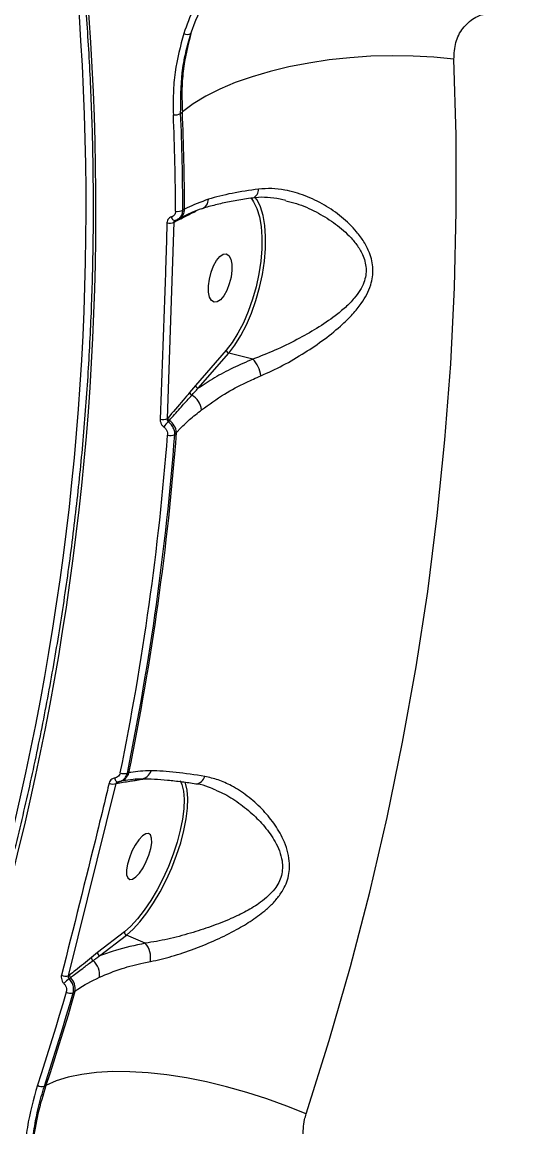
# Model space of a CAD drawing. Header units: millimetres. Extents: x -6028 to 5958, y -6064 to 4137.
# Drawn here: x 1254.6 to 1345.4, y -988.5 to -788.9 of the extents above; entities that cross this region are included whole.
import ezdxf

# ---------------------------------------------------------------- set-up
doc = ezdxf.new("R2010")
doc.units = ezdxf.units.MM
for name, color, linetype in [('DIKOM_ОБЪЕКТ', 7, 'Continuous'), ('DIKOM_РАЗМЕР_ЗОНА', 7, 'Continuous'), ('DIKOM_РАЗМЕР_ОБЪЕКТА', 7, 'Continuous')]:
    doc.layers.add(name, color=color, linetype=linetype)
doc.styles.add('style1', font='arial.ttf', dxfattribs={"width": 0.8})
doc.dimstyles.new('1-50', dxfattribs={"dimtxt": 300, "dimasz": 200, "dimexe": 100, "dimexo": 0, "dimgap": 100, "dimtad": 1, "dimtxsty": 'style1', "dimcen": 200, "dimclrd": 7, "dimclre": 7, "dimclrt": 7, "dimadec": 1, "dimazin": 2, "dimtfac": 1, "dimtmove": 0, "dimatfit": 2, "dimfxl": 0, "dimlwd": 25, "dimlwe": 18, "dimarcsym": 0})

# ---------------------------------------------------------------- blocks, each defined once
blk = doc.blocks.new('*D9')
at = {"layer": 'Defpoints', "color": 0, "transparency": 16777216}
for p in [(-6027.56, 1459.58), (4556.58, 1382.7), (4556.58, -5964.37)]:
    blk.add_point(p, dxfattribs=at)
at = {"layer": 'DIKOM_РАЗМЕР_ЗОНА', "color": 7, "lineweight": 18, "transparency": 16777216}
for p, q in [((-6027.56, 1459.58), (-6027.56, -6064.37)), ((4556.58, 1382.7), (4556.58, -6064.37))]:
    blk.add_line(p, q, dxfattribs=at)
at = {"layer": 'DIKOM_РАЗМЕР_ЗОНА', "color": 7, "lineweight": 25, "transparency": 16777216}
blk.add_line((-5827.56, -5964.37), (4356.58, -5964.37), dxfattribs=at)
at = {"layer": 'DIKOM_РАЗМЕР_ЗОНА', "color": 7, "transparency": 16777216}
for points in [[(-5827.56, -5931.03), (-5827.56, -5997.7), (-6027.56, -5964.37)], [(4356.58, -5931.03), (4356.58, -5997.7), (4556.58, -5964.37)]]:
    blk.add_solid(points, dxfattribs=at)
at = {"layer": 'DIKOM_РАЗМЕР_ЗОНА', "color": 7, "transparency": 16777216, "insert": (157.08, -5711.2), "char_height": 300, "attachment_point": 5, "style": 'style1'}
blk.add_mtext('10600', dxfattribs=at)
blk = doc.blocks.new('*D11')
at = {"layer": 'Defpoints', "color": 0, "transparency": 16777216}
for p in [(259.43, 2965.58), (1920.55, -3002.33), (4022.59, -3002.33)]:
    blk.add_point(p, dxfattribs=at)
at = {"layer": 'DIKOM_РАЗМЕР_ОБЪЕКТА', "color": 7, "lineweight": 18, "transparency": 16777216}
for p, q in [((259.43, 2965.58), (4122.59, 2965.58)), ((1920.55, -3002.33), (4122.59, -3002.33))]:
    blk.add_line(p, q, dxfattribs=at)
at = {"layer": 'DIKOM_РАЗМЕР_ОБЪЕКТА', "color": 7, "lineweight": 25, "transparency": 16777216}
blk.add_line((4022.59, 2765.58), (4022.59, -2802.33), dxfattribs=at)
at = {"layer": 'DIKOM_РАЗМЕР_ОБЪЕКТА', "color": 7, "transparency": 16777216}
for points in [[(3989.25, 2765.58), (4055.92, 2765.58), (4022.59, 2965.58)], [(3989.25, -2802.33), (4055.92, -2802.33), (4022.59, -3002.33)]]:
    blk.add_solid(points, dxfattribs=at)
at = {"layer": 'DIKOM_РАЗМЕР_ОБЪЕКТА', "color": 7, "transparency": 16777216, "insert": (3769.41, -24.42), "char_height": 300, "attachment_point": 5, "rotation": 90, "style": 'style1'}
blk.add_mtext('6000', dxfattribs=at)
blk = doc.blocks.new('*D12')
at = {"layer": 'Defpoints', "color": 0, "transparency": 16777216}
for p in [(3056.58, 1987.9), (-4027.97, 676.5), (3056.58, -3714.77)]:
    blk.add_point(p, dxfattribs=at)
at = {"layer": 'DIKOM_РАЗМЕР_ОБЪЕКТА', "color": 7, "lineweight": 18, "transparency": 16777216}
for p, q in [((3056.58, 1987.9), (3056.58, -3814.77)), ((-4027.97, 676.5), (-4027.97, -3814.77))]:
    blk.add_line(p, q, dxfattribs=at)
at = {"layer": 'DIKOM_РАЗМЕР_ОБЪЕКТА', "color": 7, "lineweight": 25, "transparency": 16777216}
blk.add_line((-3827.97, -3714.77), (2856.58, -3714.77), dxfattribs=at)
at = {"layer": 'DIKOM_РАЗМЕР_ОБЪЕКТА', "color": 7, "transparency": 16777216}
for points in [[(-3827.97, -3681.44), (-3827.97, -3748.11), (-4027.97, -3714.77)], [(2856.58, -3681.44), (2856.58, -3748.11), (3056.58, -3714.77)]]:
    blk.add_solid(points, dxfattribs=at)
at = {"layer": 'DIKOM_РАЗМЕР_ОБЪЕКТА', "color": 7, "transparency": 16777216, "insert": (20, -3461.6), "char_height": 300, "attachment_point": 5, "style": 'style1'}
blk.add_mtext('7100', dxfattribs=at)

msp = doc.modelspace()

# ---------------------------------------------------------------- linework, layer by layer
at = {"layer": 'DIKOM_ОБЪЕКТ', "color": 7, "linetype": 'Continuous', "lineweight": 15}
for p, q in [((1283.252, -805.453), (1283.561, -805.168)), ((1295.905, -820.704), (1296.227, -821.109)), ((1283.967, -822.74), (1283.655, -822.904)), ((1280.867, -860.559), (1282.087, -825.069)), ((1282.087, -825.069), (1282.257, -824.979)), ((1282.926, -824.469), (1282.679, -824.598)), ((1291.469, -848.222), (1285.931, -854.584)), ((1286.405, -855.102), (1291.943, -848.74)), ((1296.298, -849.834), (1291.943, -848.74)), ((1285.931, -854.584), (1284.867, -855.845)), ((1280.926, -860.491), (1280.867, -860.559)), ((1282.202, -863.45), (1282.523, -863.089)), ((1273.912, -924.541), (1273.635, -924.594)), ((1275.046, -925.933), (1275.953, -925.792)), ((1275.953, -925.792), (1276.444, -925.696)), ((1263.012, -961.203), (1271.629, -926.488)), ((1271.629, -926.488), (1271.68, -926.478)), ((1271.887, -926.199), (1272.047, -926.174)), ((1272.215, -926.143), (1272.047, -926.175)), ((1272.485, -926.095), (1272.239, -926.141)), ((1273.112, -953.265), (1268.256, -957.023)), ((1268.604, -957.634), (1273.46, -953.876)), ((1276.867, -955.346), (1273.46, -953.876)), ((1268.256, -957.023), (1267.136, -957.921)), ((1263.188, -961.066), (1263.012, -961.203)), ((1263.844, -964.291), (1264.167, -964.044)), ((1258.918, -981.041), (1258.63, -981.17))]:
    msp.add_line(p, q, dxfattribs=at)
at = {"layer": 'DIKOM_ОБЪЕКТ', "color": 7, "linetype": 'Continuous', "lineweight": 15, "flags": 128}
for points in [[(1332.617, -795.65), (1328.976, -795.292), (1325.242, -795.086), (1321.449, -795.032), (1317.633, -795.132), (1313.828, -795.385), (1310.068, -795.789), (1306.388, -796.339), (1302.821, -797.031), (1299.4, -797.858), (1296.157, -798.813), (1293.12, -799.888), (1290.318, -801.072), (1287.776, -802.355), (1285.516, -803.724), (1283.561, -805.168)], [(1305.922, -986.171), (1310.094, -972.892), (1313.923, -959.533), (1317.409, -946.1), (1320.548, -932.602), (1323.339, -919.045), (1325.781, -905.438), (1327.873, -891.787), (1329.612, -878.101), (1330.998, -864.386), (1332.031, -850.65), (1332.71, -836.901), (1333.034, -823.146), (1333.003, -809.394), (1332.617, -795.65)], [(1296.227, -821.109), (1296.415, -821.392), (1297.019, -822.619), (1297.478, -824.12), (1297.782, -825.865), (1297.925, -827.813), (1297.902, -829.923), (1297.714, -832.148), (1297.367, -834.439), (1296.866, -836.747), (1296.224, -839.021), (1295.454, -841.211), (1294.574, -843.27), (1293.601, -845.151), (1292.559, -846.814), (1291.469, -848.222)], [(1291.943, -848.74), (1293.067, -847.288), (1294.143, -845.573), (1295.145, -843.633), (1296.054, -841.51), (1296.848, -839.252), (1297.51, -836.907), (1298.026, -834.527), (1298.384, -832.163), (1298.577, -829.869), (1298.601, -827.693), (1298.454, -825.684), (1298.141, -823.885), (1297.667, -822.337), (1297.044, -821.072), (1296.677, -820.55)], [(1281.553, -824.178), (1281.627, -824.333), (1281.712, -824.47), (1281.807, -824.586), (1281.907, -824.677), (1282.01, -824.74), (1282.112, -824.772), (1282.211, -824.774), (1282.302, -824.744)], [(1288.284, -836.59), (1288.437, -835.362), (1288.748, -834.119), (1289.193, -832.964), (1289.735, -831.988), (1290.33, -831.272), (1290.93, -830.873), (1291.486, -830.823), (1291.954, -831.128), (1292.295, -831.761), (1292.482, -832.672), (1292.5, -833.787), (1292.347, -835.015), (1292.035, -836.257), (1291.59, -837.413), (1291.049, -838.389), (1290.454, -839.105), (1289.853, -839.504), (1289.297, -839.553), (1288.829, -839.249), (1288.488, -838.616), (1288.301, -837.705), (1288.284, -836.59)], [(1271.335, -925.506), (1271.378, -925.661), (1271.433, -925.804), (1271.497, -925.929), (1271.568, -926.034), (1271.645, -926.116), (1271.725, -926.171), (1271.807, -926.199), (1271.887, -926.199)], [(1283.158, -925.968), (1283.48, -926.67), (1283.774, -927.877), (1283.892, -929.342), (1283.832, -931.033), (1283.595, -932.913), (1283.187, -934.94), (1282.615, -937.071), (1281.894, -939.258), (1281.038, -941.454), (1280.066, -943.611), (1279, -945.681), (1277.862, -947.619), (1276.679, -949.382), (1275.475, -950.933), (1274.278, -952.237), (1273.112, -953.265)], [(1273.46, -953.876), (1274.662, -952.816), (1275.897, -951.471), (1277.138, -949.872), (1278.359, -948.053), (1279.532, -946.054), (1280.631, -943.92), (1281.633, -941.696), (1282.516, -939.431), (1283.26, -937.176), (1283.849, -934.978), (1284.271, -932.888), (1284.515, -930.949), (1284.577, -929.206), (1284.455, -927.695), (1284.152, -926.45), (1284.05, -926.187)], [(1273.646, -941.058), (1273.479, -942.11), (1273.497, -942.964), (1273.698, -943.549), (1274.065, -943.819), (1274.569, -943.752), (1275.169, -943.353), (1275.816, -942.654), (1276.459, -941.713), (1277.044, -940.605), (1277.524, -939.42), (1277.862, -938.255), (1278.028, -937.202), (1278.01, -936.349), (1277.809, -935.764), (1277.442, -935.494), (1276.938, -935.561), (1276.338, -935.96), (1275.691, -936.658), (1275.049, -937.6), (1274.463, -938.708), (1273.983, -939.892), (1273.646, -941.058)], [(1262.572, -964.161), (1261.954, -966.274), (1261.327, -968.385), (1260.691, -970.493), (1260.045, -972.6), (1259.39, -974.704), (1258.726, -976.806), (1258.052, -978.905), (1257.369, -981.002)], [(1258.63, -981.17), (1259.315, -979.068), (1259.99, -976.964), (1260.655, -974.857), (1261.312, -972.748), (1261.959, -970.637), (1262.597, -968.524), (1263.225, -966.408), (1263.844, -964.291)], [(1264.167, -964.044), (1263.544, -966.177), (1262.911, -968.307), (1262.269, -970.435), (1261.618, -972.561), (1260.957, -974.684), (1260.287, -976.805), (1259.607, -978.924), (1258.918, -981.041)], [(1305.922, -986.171), (1302.429, -984.751), (1298.848, -983.451), (1295.212, -982.284), (1291.553, -981.259), (1287.905, -980.387), (1284.301, -979.676), (1280.775, -979.131), (1277.357, -978.758), (1274.08, -978.56), (1270.974, -978.539), (1268.066, -978.695), (1265.383, -979.028), (1262.949, -979.533), (1260.788, -980.205), (1258.918, -981.041)]]:
    msp.add_lwpolyline(points, dxfattribs=at)
at = {"layer": 'DIKOM_ОБЪЕКТ', "color": 7, "linetype": 'Continuous', "lineweight": 15}
for centre, radius, start, end in [((781.149, -822.365), 485.031, 335.22688, 8.82043), ((781.63, -822.784), 486.324, 335.22082, 8.82647), ((1284.488, -789.885), 1.293, 238.3853, 297.77655), ((1282.305, -803.872), 1.843, 258.46439, 300.92831), ((791.792, -825.728), 490.554, 0.30816, 2.34251), ((792.13, -825.543), 491.533, 0.3076, 2.34243), ((792.083, -825.301), 491.89, 0.29831, 2.34579), ((1295.707, -819.203), 1.629, 291.11044, 2.89555), ((1286.444, -820.956), 1.822, 290.34823, 0.62025), ((1282.759, -821.315), 1.824, 256.66694, 299.41658), ((1281.94, -822.698), 2.027, 299.09984, 358.79691), ((1281.235, -823.518), 1.769, 254.64207, 298.77017), ((1282.695, -825.014), 0.44, 144.23144, 175.46788), ((1292.1, -848.12), 0.639, 189.15187, 255.83988), ((1292.374, -853.561), 5.411, 7.67181, 43.53079), ((1285.5, -855.725), 0.645, 190.69833, 249.55962), ((1286.562, -854.482), 0.639, 189.1558, 255.83596), ((1283.343, -859.529), 3.737, 8.47014, 58.86496), ((1280.041, -858.902), 1.852, 254.54578, 296.48122), ((1285.004, -865.175), 5.69, 134.65654, 147.21615), ((1281.527, -860.404), 0.607, 188.22533, 236.59798), ((1279.524, -863.425), 3.017, 6.39695, 56.4253), ((786.115, -825.321), 496.248, 348.46511, 355.58236), ((786.342, -825.142), 497.338, 348.4649, 355.58243), ((786.355, -824.895), 497.635, 348.44908, 355.59821), ((1281.425, -861.843), 1.784, 252.501, 295.81603), ((1271.751, -923.951), 2.24, 281.93936, 344.73626), ((1273.038, -922.969), 1.731, 246.22037, 290.16521), ((1275.505, -926.091), 0.485, 131.87993, 161.03054), ((1275.874, -923.58), 2.115, 273.95718, 343.73722), ((1285.837, -924.761), 1.815, 274.57728, 345.77277), ((1271.072, -924.907), 1.676, 244.01153, 289.39506), ((1272.107, -926.611), 0.448, 101.89116, 162.74294), ((1273.689, -953.341), 0.582, 172.51401, 246.79766), ((1273.806, -957.973), 4.035, 350.4126, 40.63328), ((1267.716, -957.985), 0.584, 173.72494, 239.65332), ((1268.833, -957.099), 0.582, 172.52768, 246.79336), ((1265.344, -961.007), 3.264, 351.37581, 50.47864), ((1262.499, -959.522), 1.757, 243.96862, 286.9677), ((1267.509, -967.521), 7.264, 127.31207, 137.47292), ((1263.743, -961.147), 0.561, 171.74482, 226.09047), ((1261.417, -963.562), 2.792, 350.05118, 46.06619), ((1263.368, -962.658), 1.701, 242.10629, 286.27828), ((1258.206, -979.534), 1.69, 240.34141, 284.55611)]:
    msp.add_arc(centre, radius, start, end, dxfattribs=at)
for points, knots in [([(1222.699, -1026.003), (1223.605, -1023.999), (1226.234, -1018.185), (1230.362, -1008.48), (1234.984, -996.862), (1239.305, -985.151), (1243.327, -973.357), (1247.045, -961.485), (1250.459, -949.542), (1253.567, -937.534), (1256.367, -925.467), (1258.857, -913.349), (1261.036, -901.186), (1262.903, -888.984), (1264.456, -876.751), (1265.696, -864.492), (1266.621, -852.215), (1267.231, -839.925), (1267.525, -827.631), (1267.504, -815.338), (1267.166, -803.054), (1266.514, -790.784), (1265.547, -778.536), (1264.261, -766.317), (1262.933, -756.101), (1261.991, -749.967), (1261.671, -747.883)], [0, 0, 0, 0, 0.022819, 0.066218, 0.1096179, 0.1530179, 0.1964185, 0.2398191, 0.28322, 0.3266214, 0.3700229, 0.4134243, 0.4568262, 0.5002285, 0.5436306, 0.5870331, 0.630436, 0.6738386, 0.7172417, 0.7606447, 0.804048, 0.8474509, 0.8908542, 0.9342577, 0.9776606, 1, 1, 1, 1]), ([(1321.941, -765.911), (1320.026, -765.946), (1316.343, -766.014), (1311.129, -766.865), (1306.298, -768.187), (1301.771, -770.042), (1297.613, -772.419), (1293.861, -775.282), (1290.555, -778.596), (1287.764, -782.35), (1285.444, -786.461), (1284.354, -789.48), (1283.81, -790.986)], [0, 0, 0, 0, 0.1070808, 0.2059731, 0.3051819, 0.4040767, 0.5033373, 0.6029174, 0.7021788, 0.8013468, 0.9008326, 1, 1, 1, 1]), ([(1285.091, -791.029), (1285.908, -788.856), (1287.146, -785.563), (1289.597, -781.662), (1292.388, -778.034), (1295.735, -774.871), (1299.552, -772.233), (1303.661, -769.967), (1308.175, -768.257), (1312.991, -767.147), (1317.32, -766.503), (1320.512, -766.446), (1322.385, -766.412)], [0, 0, 0, 0, 0.1468739, 0.2225116, 0.2981475, 0.4449881, 0.5206268, 0.5962623, 0.742421, 0.8177204, 0.8930186, 1, 1, 1, 1]), ([(1332.617, -795.65), (1332.667, -794.622), (1332.765, -792.588), (1334.087, -789.992), (1336.153, -788.11), (1338.317, -787.323), (1339.667, -787.27), (1340.041, -787.255)], [0, 0, 0, 0, 0.2385188, 0.4713316, 0.6968029, 0.9159884, 1, 1, 1, 1]), ([(1283.81, -790.986), (1283.206, -793.291), (1282.292, -796.783), (1281.874, -801.782), (1281.915, -804.379), (1281.936, -805.678)], [0, 0, 0, 0, 0.4927606, 0.7463829, 1, 1, 1, 1]), ([(1283.252, -805.453), (1283.264, -802.983), (1283.283, -799.243), (1284.103, -794.481), (1284.761, -792.18), (1285.091, -791.029)], [0, 0, 0, 0, 0.4928131, 0.7464027, 1, 1, 1, 1]), ([(1285.091, -791.029), (1284.546, -793.249), (1283.722, -796.612), (1283.417, -801.423), (1283.513, -803.92), (1283.561, -805.168)], [0, 0, 0, 0, 0.4927826, 0.7463881, 1, 1, 1, 1]), ([(1297.334, -819.12), (1295.684, -819.352), (1292.347, -819.821), (1289.637, -820.561), (1288.266, -820.936)], [0, 0, 0, 0, 0.4942412, 1, 1, 1, 1]), ([(1297.737, -852.838), (1299.062, -852.237), (1301.713, -851.032), (1305.602, -848.741), (1309.252, -846.265), (1312.137, -843.913), (1314.347, -841.733), (1315.819, -839.936), (1316.916, -838.162), (1317.796, -836.096), (1318.161, -833.502), (1317.546, -830.829), (1316.41, -828.618), (1314.761, -826.385), (1312.381, -824.083), (1309.205, -821.898), (1305.748, -820.219), (1302.516, -819.298), (1299.691, -818.95), (1298.119, -819.064), (1297.334, -819.12)], [0, 0, 0, 0, 0.0754482, 0.1510298, 0.2213863, 0.2917239, 0.3346577, 0.377544, 0.410426, 0.4432566, 0.4962476, 0.5490804, 0.5889882, 0.6289742, 0.6969455, 0.7650094, 0.8363498, 0.9076298, 0.95383, 1, 1, 1, 1]), ([(1288.266, -820.936), (1286.896, -821.454), (1285.342, -822.042), (1284.112, -822.667), (1283.967, -822.74)], [0, 0, 0, 0, 0.8821576, 1, 1, 1, 1]), ([(1296.295, -820.725), (1296.163, -820.742), (1295.04, -820.883), (1293.042, -821.21), (1290.422, -821.743), (1288.444, -822.237), (1287.42, -822.567), (1287.104, -822.669)], [0, 0, 0, 0, 0.0370714, 0.3172113, 0.5969888, 0.8759428, 1, 1, 1, 1]), ([(1302.25, -821.234), (1302.89, -821.382), (1304.76, -821.813), (1307.677, -823.15), (1310.919, -825.075), (1313.361, -827.126), (1315.081, -829.116), (1316.261, -831.056), (1316.929, -833.422), (1316.555, -835.705), (1315.659, -837.469), (1314.532, -838.986), (1313.033, -840.505), (1310.774, -842.346), (1307.851, -844.318), (1304.17, -846.386), (1300.272, -848.305), (1297.622, -849.324), (1296.298, -849.834)], [0, 0, 0, 0, 0.0437823, 0.1278332, 0.2067376, 0.2855106, 0.330104, 0.374568, 0.4312808, 0.4877012, 0.5236718, 0.5597314, 0.6085526, 0.6574471, 0.7397239, 0.8220367, 0.9110901, 1, 1, 1, 1]), ([(1302.259, -821.195), (1301.908, -821.096), (1300.793, -820.784), (1298.953, -820.61), (1297.311, -820.563), (1296.468, -820.722), (1296.314, -820.751)], [0, 0, 0, 0, 0.1754544, 0.5556979, 0.9188578, 1, 1, 1, 1]), ([(1281.553, -824.178), (1281.514, -824.189), (1281.339, -824.241), (1281.07, -824.419), (1280.824, -824.772), (1280.786, -825.074), (1280.767, -825.224)], [0, 0, 0, 0, 0.085548, 0.3893352, 0.6948526, 1, 1, 1, 1]), ([(1282.339, -823.09), (1282.325, -823.242), (1282.296, -823.546), (1282.062, -823.909), (1281.79, -824.105), (1281.603, -824.162), (1281.553, -824.178)], [0, 0, 0, 0, 0.29690039, 0.59406886, 0.88946599, 1, 1, 1, 1]), ([(1282.257, -824.979), (1282.59, -824.804), (1283.851, -824.141), (1285.105, -823.538), (1286.028, -823.093)], [0, 0, 0, 0, 0.2646885, 1, 1, 1, 1]), ([(1282.674, -824.574), (1282.834, -824.48), (1283.197, -824.265), (1283.561, -823.671), (1283.624, -823.159), (1283.655, -822.904)], [0, 0, 0, 0, 0.28244599, 0.64159348, 1, 1, 1, 1]), ([(1287.08, -822.665), (1286.469, -822.879), (1285.136, -823.344), (1283.738, -824.038), (1283.068, -824.399), (1282.946, -824.464)], [0, 0, 0, 0, 0.4091911, 0.8928745, 1, 1, 1, 1]), ([(1280.767, -825.224), (1280.751, -825.826), (1280.67, -828.836), (1280.331, -840.605), (1279.892, -851.861), (1279.548, -860.687)], [0, 0, 0, 0, 0.0512269, 0.2561265, 1, 1, 1, 1]), ([(1282.087, -825.069), (1282.087, -825.023), (1282.086, -824.932), (1282.141, -824.828), (1282.207, -824.791), (1282.234, -824.776)], [0, 0, 0, 0, 0.3774722, 0.7468211, 1, 1, 1, 1]), ([(1282.302, -824.744), (1282.389, -824.722), (1282.526, -824.688), (1282.635, -824.605), (1282.674, -824.574)], [0, 0, 0, 0, 0.64045, 1, 1, 1, 1]), ([(1296.298, -849.834), (1295.088, -850.353), (1292.657, -851.397), (1289.344, -853.167), (1287.371, -854.466), (1286.405, -855.102)], [0, 0, 0, 0, 0.335754, 0.6747572, 1, 1, 1, 1]), ([(1287.039, -858.978), (1288.383, -858.007), (1290.844, -856.229), (1294.553, -854.236), (1296.85, -853.227), (1297.737, -852.838)], [0, 0, 0, 0, 0.4251173, 0.7780808, 1, 1, 1, 1]), ([(1284.867, -855.845), (1284.485, -856.305), (1283.175, -857.886), (1281.859, -859.411), (1280.926, -860.491)], [0, 0, 0, 0, 0.2911903, 1, 1, 1, 1]), ([(1285.275, -856.33), (1285.44, -856.146), (1285.814, -855.73), (1286.193, -855.327), (1286.405, -855.102)], [0, 0, 0, 0, 0.4403126, 1, 1, 1, 1]), ([(1281.193, -860.911), (1281.349, -860.733), (1282.13, -859.839), (1283.479, -858.325), (1284.705, -856.963), (1285.275, -856.33)], [0, 0, 0, 0, 0.1178954, 0.5894685, 1, 1, 1, 1]), ([(1282.523, -863.089), (1282.664, -862.929), (1283.382, -862.119), (1284.812, -860.746), (1286.295, -859.569), (1287.039, -858.978)], [0, 0, 0, 0, 0.10888341, 0.55280311, 1, 1, 1, 1]), ([(1279.548, -860.687), (1279.547, -860.728), (1279.544, -860.925), (1279.619, -861.29), (1279.85, -861.749), (1280.097, -861.979), (1280.22, -862.093)], [0, 0, 0, 0, 0.0810447, 0.3908258, 0.6951418, 1, 1, 1, 1]), ([(1280.22, -862.093), (1280.344, -862.208), (1280.59, -862.437), (1280.82, -862.895), (1280.899, -863.276), (1280.891, -863.488), (1280.889, -863.545)], [0, 0, 0, 0, 0.29547, 0.5903811, 0.8901465, 1, 1, 1, 1]), ([(1281.005, -861.127), (1280.968, -861.082), (1280.894, -860.99), (1280.847, -860.805), (1280.848, -860.658), (1280.863, -860.577), (1280.867, -860.559)], [0, 0, 0, 0, 0.2864537, 0.5896503, 0.9136793, 1, 1, 1, 1]), ([(1281.005, -861.127), (1281.035, -861.092), (1281.098, -861.02), (1281.161, -860.948), (1281.193, -860.911)], [0, 0, 0, 0, 0.4875509, 1, 1, 1, 1]), ([(1282.202, -863.45), (1282.202, -863.359), (1282.2, -863.023), (1282.042, -862.415), (1281.631, -861.683), (1281.214, -861.312), (1281.005, -861.127)], [0, 0, 0, 0, 0.1092421, 0.407969, 0.7031298, 1, 1, 1, 1]), ([(1044.382, -873.65), (1046.016, -875.991), (1050.453, -882.346), (1058.629, -892.904), (1069.169, -905.34), (1080.789, -917.928), (1093.411, -930.604), (1106.985, -943.311), (1121.474, -956.009), (1136.874, -968.677), (1153.14, -981.294), (1170.215, -993.821), (1188.018, -1006.201), (1206.466, -1018.375), (1225.508, -1030.303), (1245.125, -1041.961), (1265.271, -1053.334), (1285.88, -1064.389), (1306.854, -1075.076), (1328.098, -1085.345), (1349.546, -1095.158), (1371.167, -1104.491), (1392.922, -1113.338), (1414.741, -1121.675), (1436.523, -1129.465), (1458.167, -1136.671), (1479.603, -1143.263), (1500.791, -1149.22), (1521.701, -1154.543), (1542.271, -1159.222), (1562.405, -1163.236), (1582.009, -1166.566), (1600.128, -1169.07), (1616.836, -1170.853), (1632.219, -1172.023), (1647.096, -1172.666), (1661.4, -1172.778), (1675.008, -1172.364), (1687.883, -1171.423), (1698.805, -1170.157), (1705.271, -1169.07), (1707.906, -1168.627)], [0, 0, 0, 0, 0.0156527, 0.0424896, 0.0694114, 0.0963762, 0.1233409, 0.1502626, 0.1770997, 0.2039369, 0.2308584, 0.2578232, 0.284788, 0.3117096, 0.3385468, 0.3653838, 0.3923055, 0.4192702, 0.446235, 0.4731567, 0.4999936, 0.5268307, 0.5537525, 0.5807171, 0.6076819, 0.6346036, 0.6614406, 0.6882777, 0.7151994, 0.7421641, 0.7691289, 0.7960503, 0.8228874, 0.8459665, 0.8691682, 0.8923973, 0.9156263, 0.9388281, 0.9615879, 0.984348, 1, 1, 1, 1]), ([(1271.335, -925.506), (1271.31, -925.509), (1271.135, -925.531), (1270.83, -925.653), (1270.495, -925.967), (1270.39, -926.265), (1270.338, -926.414)], [0, 0, 0, 0, 0.0523683, 0.3650363, 0.6827294, 1, 1, 1, 1]), ([(1272.34, -924.553), (1272.293, -924.704), (1272.199, -925.007), (1271.877, -925.333), (1271.564, -925.474), (1271.375, -925.5), (1271.335, -925.506)], [0, 0, 0, 0, 0.3077279, 0.6158691, 0.9191107, 1, 1, 1, 1]), ([(1271.68, -926.478), (1272.482, -926.329), (1273.614, -926.119), (1274.723, -925.975), (1275.046, -925.933)], [0, 0, 0, 0, 0.7088355, 1, 1, 1, 1]), ([(1272.047, -926.174), (1272.06, -926.171), (1272.324, -926.13), (1272.804, -925.905), (1273.367, -925.36), (1273.546, -924.849), (1273.635, -924.594)], [0, 0, 0, 0, 0.0176369, 0.343141, 0.6724517, 1, 1, 1, 1]), ([(1276.02, -925.702), (1275.57, -925.711), (1274.477, -925.73), (1273.379, -925.926), (1272.84, -926.028), (1272.829, -926.03)], [0, 0, 0, 0, 0.4065137, 0.9875172, 1, 1, 1, 1]), ([(1277.904, -924.172), (1277.245, -924.192), (1275.921, -924.23), (1274.655, -924.424), (1274.034, -924.522), (1273.912, -924.541)], [0, 0, 0, 0, 0.44389485, 0.89110698, 1, 1, 1, 1]), ([(1285.98, -926.58), (1285.141, -926.455), (1283.36, -926.188), (1280.86, -925.915), (1278.491, -925.745), (1276.885, -925.678), (1276.156, -925.699), (1276.048, -925.702)], [0, 0, 0, 0, 0.219556, 0.4664458, 0.7128363, 0.9575958, 1, 1, 1, 1]), ([(1277.784, -958.645), (1279.059, -958.362), (1281.612, -957.795), (1284.451, -956.821), (1287.152, -955.8), (1289.738, -954.727), (1293.148, -953.029), (1296.191, -951.217), (1298.475, -949.516), (1300.2, -947.861), (1301.671, -946.02), (1302.838, -943.544), (1303.019, -940.805), (1302.547, -938.486), (1301.655, -936.153), (1300.138, -933.608), (1297.906, -930.969), (1295.323, -928.67), (1292.647, -926.952), (1290.054, -925.766), (1288.416, -925.394), (1287.597, -925.208)], [0, 0, 0, 0, 0.0726916, 0.1455234, 0.1511322, 0.2173304, 0.2835413, 0.3377165, 0.3918166, 0.4254873, 0.4591106, 0.5134524, 0.5679361, 0.6044949, 0.6411218, 0.7029616, 0.7649108, 0.8309038, 0.8968706, 0.9484513, 1, 1, 1, 1]), ([(1287.597, -925.208), (1285.824, -924.933), (1282.227, -924.376), (1279.273, -924.197), (1277.912, -924.173), (1277.904, -924.172)], [0, 0, 0, 0, 0.4913884, 0.9970715, 1, 1, 1, 1]), ([(1270.338, -926.414), (1270.196, -927.003), (1269.483, -929.951), (1266.679, -941.474), (1263.904, -952.475), (1261.728, -961.101)], [0, 0, 0, 0, 0.0512253, 0.2561281, 1, 1, 1, 1]), ([(1271.629, -926.488), (1271.636, -926.441), (1271.65, -926.349), (1271.729, -926.246), (1271.817, -926.218), (1271.858, -926.205)], [0, 0, 0, 0, 0.3568876, 0.6988208, 1, 1, 1, 1]), ([(1289.628, -927.713), (1289.903, -927.823), (1291.201, -928.342), (1293.426, -929.726), (1296.113, -931.808), (1298.473, -934.238), (1300.12, -936.534), (1301.137, -938.66), (1301.715, -940.718), (1301.644, -943.171), (1300.524, -945.311), (1299.097, -946.843), (1297.394, -948.214), (1295.125, -949.589), (1292.117, -951.031), (1288.726, -952.36), (1284.895, -953.598), (1280.845, -954.682), (1278.208, -955.122), (1276.867, -955.346)], [0, 0, 0, 0, 0.019753, 0.0931539, 0.1678689, 0.2352366, 0.3039597, 0.342097, 0.3811749, 0.4367001, 0.4921477, 0.5272099, 0.5631685, 0.6219286, 0.6818814, 0.7554482, 0.830287, 0.9137393, 1, 1, 1, 1]), ([(1289.633, -927.701), (1289.193, -927.506), (1288.093, -927.02), (1286.859, -926.664), (1286.086, -926.593), (1285.979, -926.584)], [0, 0, 0, 0, 0.3654117, 0.912479, 1, 1, 1, 1]), ([(1276.867, -955.346), (1275.007, -955.733), (1272.054, -956.347), (1269.536, -957.286), (1268.604, -957.634)], [0, 0, 0, 0, 0.62989656, 1, 1, 1, 1]), ([(1267.136, -957.921), (1266.165, -958.708), (1264.845, -959.779), (1263.535, -960.797), (1263.188, -961.066)], [0, 0, 0, 0, 0.7353005, 1, 1, 1, 1]), ([(1267.421, -958.489), (1267.592, -958.361), (1267.986, -958.069), (1268.381, -957.791), (1268.604, -957.634)], [0, 0, 0, 0, 0.4352693, 1, 1, 1, 1]), ([(1077.23, -959.286), (1080.337, -962.569), (1086.556, -969.139), (1096.778, -979.087), (1107.621, -989.071), (1119.279, -999.207), (1131.751, -1009.475), (1145.038, -1019.849), (1158.931, -1030.162), (1173.812, -1040.679), (1189.709, -1051.363), (1206.626, -1062.169), (1224.244, -1072.873), (1242.533, -1083.43), (1261.443, -1093.8), (1280.537, -1103.741), (1299.741, -1113.229), (1318.984, -1122.25), (1338.603, -1130.962), (1358.544, -1139.32), (1378.744, -1147.285), (1398.742, -1154.675), (1418.472, -1161.478), (1437.878, -1167.695), (1457.293, -1173.435), (1476.649, -1178.654), (1495.875, -1183.322), (1513.319, -1187.071), (1529.017, -1190.036), (1543.084, -1192.362), (1556.865, -1194.3), (1570.308, -1195.839), (1583.355, -1196.974), (1596.004, -1197.7), (1608.29, -1198.049), (1616.11, -1197.934), (1620.021, -1197.877)], [0, 0, 0, 0, 0.0277652, 0.0555638, 0.0833623, 0.1111275, 0.1400313, 0.1689728, 0.1979142, 0.2268178, 0.2582447, 0.2896957, 0.3211225, 0.3534671, 0.3858384, 0.4181831, 0.4495059, 0.4808529, 0.5121758, 0.5444125, 0.5766755, 0.6089124, 0.6401607, 0.6714335, 0.7026819, 0.7348412, 0.7670265, 0.7991855, 0.8241462, 0.8491069, 0.8742669, 0.8994268, 0.9244694, 0.9495121, 0.974756, 1, 1, 1, 1]), ([(1263.354, -961.551), (1263.515, -961.427), (1264.32, -960.806), (1265.661, -959.797), (1266.881, -958.89), (1267.421, -958.489)], [0, 0, 0, 0, 0.1222904, 0.6114283, 1, 1, 1, 1]), ([(1268.571, -961.496), (1269.9, -960.938), (1272.354, -959.908), (1275.605, -959.071), (1277.388, -958.722), (1277.784, -958.645)], [0, 0, 0, 0, 0.4786887, 0.8843797, 1, 1, 1, 1]), ([(1261.728, -961.101), (1261.717, -961.149), (1261.673, -961.35), (1261.684, -961.73), (1261.838, -962.217), (1262.05, -962.479), (1262.155, -962.611)], [0, 0, 0, 0, 0.0963593, 0.3985687, 0.6991123, 1, 1, 1, 1]), ([(1263.106, -961.743), (1263.072, -961.698), (1263.005, -961.605), (1262.97, -961.431), (1262.982, -961.294), (1263.006, -961.221), (1263.012, -961.203)], [0, 0, 0, 0, 0.2929657, 0.592315, 0.9005528, 1, 1, 1, 1]), ([(1263.106, -961.743), (1263.126, -961.727), (1263.209, -961.663), (1263.292, -961.599), (1263.354, -961.551)], [0, 0, 0, 0, 0.2500045, 1, 1, 1, 1]), ([(1263.844, -964.291), (1263.867, -964.189), (1263.944, -963.841), (1263.908, -963.194), (1263.639, -962.395), (1263.283, -961.961), (1263.106, -961.743)], [0, 0, 0, 0, 0.1209297, 0.4144326, 0.7069395, 1, 1, 1, 1]), ([(1264.167, -964.044), (1264.318, -963.93), (1265.596, -962.958), (1267.177, -962.181), (1268.571, -961.496)], [0, 0, 0, 0, 0.1178491, 1, 1, 1, 1]), ([(1262.155, -962.611), (1262.261, -962.742), (1262.473, -963.005), (1262.627, -963.491), (1262.639, -963.886), (1262.587, -964.099), (1262.572, -964.161)], [0, 0, 0, 0, 0.2927876, 0.5851582, 0.8788738, 1, 1, 1, 1]), ([(1257.369, -981.002), (1256.678, -983.503), (1255.631, -987.291), (1255.037, -992.653), (1254.993, -995.417), (1254.972, -996.8)], [0, 0, 0, 0, 0.4927643, 0.7463808, 1, 1, 1, 1]), ([(1258.918, -981.041), (1258.396, -982.735), (1257.369, -986.067), (1256.488, -991.319), (1256.348, -994.873), (1256.277, -996.661)], [0, 0, 0, 0, 0.3395437, 0.667762, 1, 1, 1, 1]), ([(1256.277, -996.661), (1256.372, -994.031), (1256.515, -990.047), (1257.511, -984.915), (1258.257, -982.418), (1258.63, -981.17)], [0, 0, 0, 0, 0.4928094, 0.7464084, 1, 1, 1, 1]), ([(1310.465, -998.331), (1309.596, -997.733), (1307.829, -996.516), (1306.101, -993.647), (1305.292, -990.439), (1305.424, -987.875), (1305.821, -986.514), (1305.922, -986.171)], [0, 0, 0, 0, 0.2187088, 0.4447772, 0.6794059, 0.9191978, 1, 1, 1, 1])]:
    msp.add_open_spline(points, degree=3, knots=knots, dxfattribs=at)

# ---------------------------------------------------------------- dimensions: what is measured, and where the dimension line sits
at = {"layer": 'DIKOM_РАЗМЕР_ЗОНА'}
dim = msp.add_linear_dim(base=(4556.575, -5964.368), p1=(-6027.562, 1459.576), p2=(4556.575, 1382.704), text='10600', dimstyle='1-50', dxfattribs=at)
dim.commit()
dim.dimension.update_dxf_attribs({"geometry": '*D9', "text_midpoint": (157.08, -5964.368), "dimtype": 160})
at = {"layer": 'DIKOM_РАЗМЕР_ОБЪЕКТА'}
dim = msp.add_linear_dim(base=(4022.586, -3002.33), p1=(259.433, 2965.575), p2=(1920.546, -3002.33), angle=90, text='6000', dimstyle='1-50', dxfattribs=at)
dim.commit()
dim.dimension.update_dxf_attribs({"geometry": '*D11', "text_midpoint": (4022.586, -24.423), "dimtype": 160})
dim = msp.add_linear_dim(base=(3056.575, -3714.774), p1=(-4027.972, 676.501), p2=(3056.575, 1987.897), text='7100', dimstyle='1-50', dxfattribs=at)
dim.commit()
dim.dimension.update_dxf_attribs({"geometry": '*D12', "text_midpoint": (20, -3714.774), "dimtype": 160})

doc.saveas('drawing.dxf')
